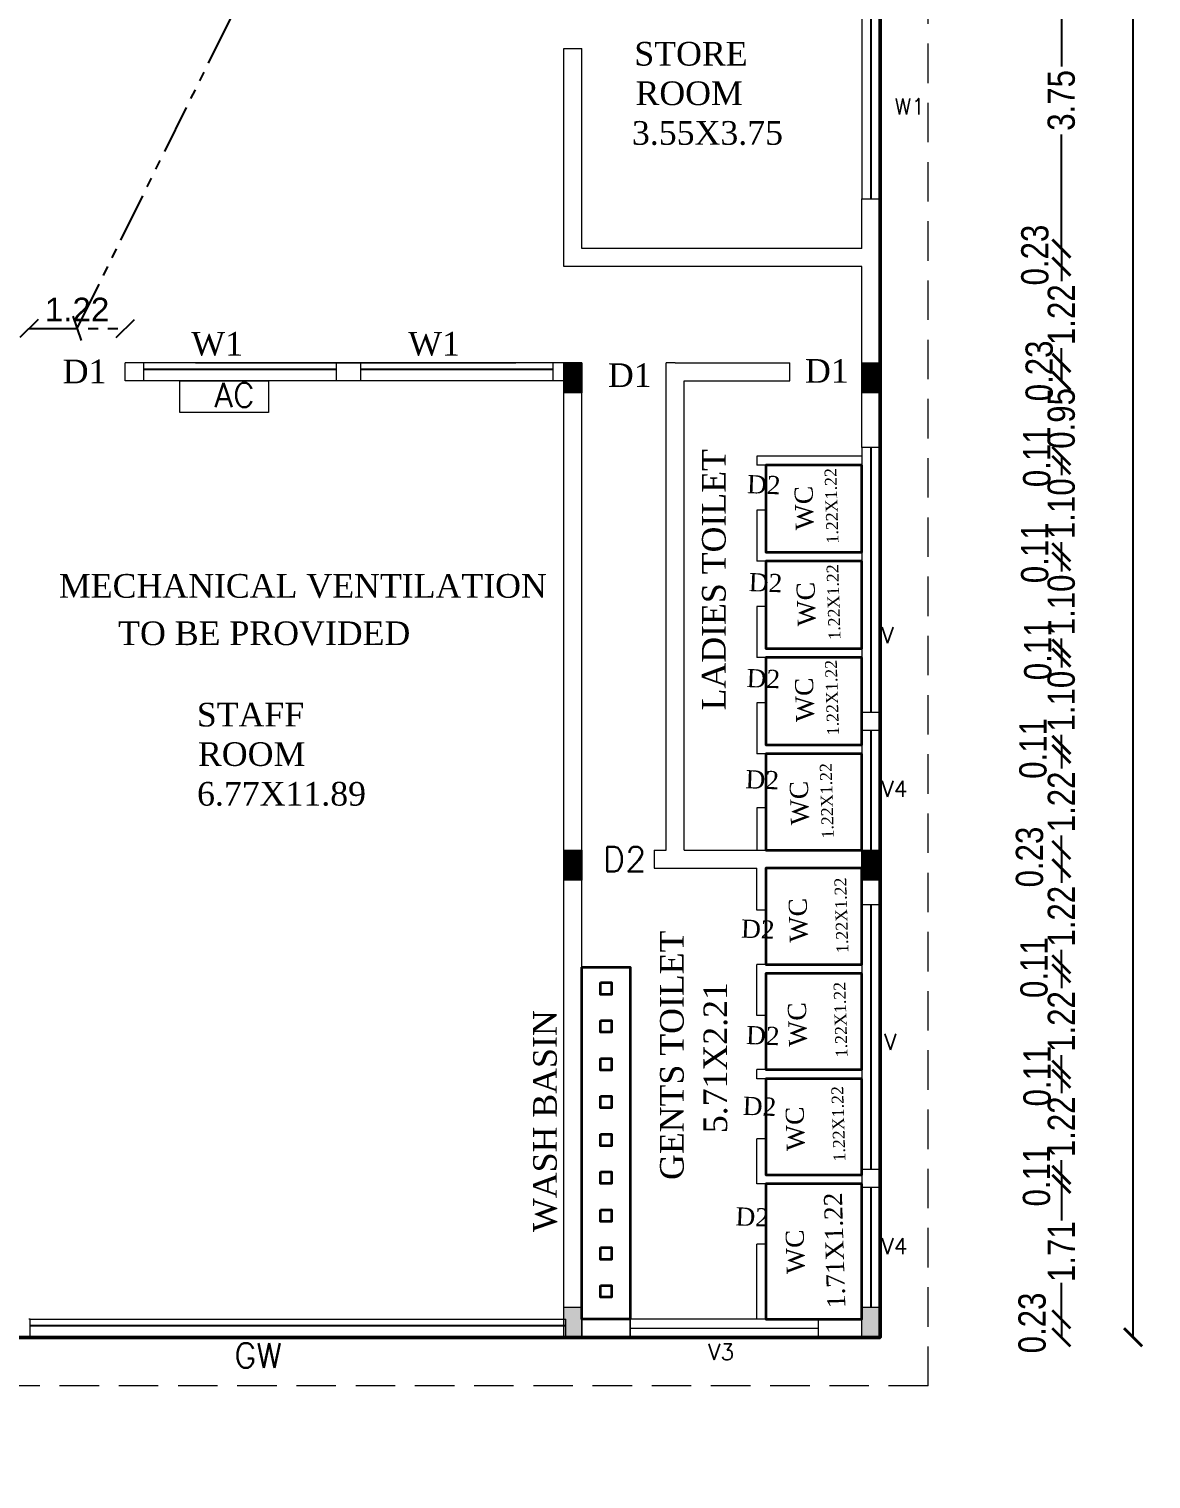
# Model space of a CAD drawing. Header units: metres. Extents: x 43 to 977, y 102 to 459.
# Drawn here: x 475.31 to 489.52, y 137.76 to 156.12 of the extents above; entities that cross this region are included whole.
import ezdxf

# ---------------------------------------------------------------- set-up
doc = ezdxf.new("R2010")
doc.units = ezdxf.units.M
doc.header["$MEASUREMENT"] = 0
doc.header["$PDMODE"] = 3
doc.linetypes.add('HIDDEN', pattern=[0.375, 0.25, -0.125])
doc.linetypes.add('PHANTOM2', pattern=[1.25, 0.625, -0.125, 0.125, -0.125, 0.125, -0.125])
doc.layers.get('0').update_dxf_attribs({"lineweight": 0})
doc.layers.get('Defpoints').update_dxf_attribs({"lineweight": 0})
for name, color, linetype, lineweight in [('BLK_1_FLR_0_ EXIT_WIDTH_ DOOR', 7, 'Continuous', 35), ('BLK_1_FLR_0_WASH', 4, 'Continuous', 35), ('BLK_1_FLR_0_WATER_CLOSET', 4, 'Continuous', 35), ('Column', 1, 'Continuous', 0), ('DIST_EXIT', 7, 'Continuous', 35), ('hatch', 7, 'Continuous', 0), ('Staircase', 140, 'Continuous', 0), ('TEXT', 130, 'Continuous', 0), ('WALL', 7, 'Continuous', 0), ('WIN', 13, 'Continuous', 0)]:
    doc.layers.add(name, color=color, linetype=linetype, lineweight=lineweight)
doc.layers.add('BLK_1_FLR_0_BLT_UP_AREA_EXISTING', color=15, linetype='Continuous')
doc.styles.add('ARIAL', font='arial.ttf')
doc.styles.get("Standard").update_dxf_attribs({"font": 'romans.shx'})
doc.styles.add('style2', font='romantic.ttf')
doc.styles.add('visa', font='swissc.ttf')
doc.dimstyles.new('o3', dxfattribs={"dimscale": 0.23, "dimtxt": 0.9, "dimasz": 1, "dimexe": 5, "dimexo": 9, "dimgap": 0.23, "dimtad": 0, "dimzin": 3, "dimdsep": 46, "dimtxsty": 'visa', "dimblk": 'ARCHTICK', "dimcen": 0.09, "dimse1": 1, "dimse2": 1, "dimclrd": 7, "dimclre": 256, "dimclrt": 7, "dimadec": 0, "dimazin": 0, "dimtfac": 0.23, "dimtofl": 0, "dimtmove": 2, "dimatfit": 1, "dimldrblk": 'ARCHTICK', "dimfxl": 0, "dimtolj": 1, "dimtzin": 0, "dimarcsym": 0})
doc.dimstyles.new('OPEN SPACE', dxfattribs={"dimtxt": 0.3, "dimasz": 0.23, "dimexe": 0.1875, "dimexo": 0.0625, "dimgap": 0.09, "dimtad": 3, "dimzin": 0, "dimdsep": 46, "dimtxsty": 'ARIAL', "dimblk": 'OBLIQUE', "dimcen": 0.09, "dimse1": 1, "dimse2": 1, "dimclrd": 6, "dimclre": 6, "dimclrt": 7, "dimadec": 0, "dimazin": 0, "dimtfac": 0.5, "dimtix": 1, "dimtmove": 0, "dimatfit": 3, "dimfxl": 0, "dimtolj": 1, "dimtzin": 0, "dimarcsym": 0})

# ---------------------------------------------------------------- blocks, each defined once
blk = doc.blocks.new('_ArchTick')
at = {"color": 0, "const_width": 0.15}
blk.add_lwpolyline([(-0.5, -0.5), (0.5, 0.5)], dxfattribs=at)
blk = doc.blocks.new('*D614')
at = {"layer": 'Defpoints', "color": 0, "lineweight": 30}
for p in [(475.077, 141.946), (475.306, 141.946), (475.306, 134.721)]:
    blk.add_point(p, dxfattribs=at)
at = {"layer": 'WALL', "color": 7, "lineweight": -2}
blk.add_line((475.077, 134.721), (475.306, 134.721), dxfattribs=at)
at = {"layer": 'WALL', "color": 7, "lineweight": -2, "xscale": 0.23, "yscale": 0.23, "zscale": 0.23, "rotation": 180}
blk.add_blockref('_ArchTick', (475.077, 134.721), dxfattribs=at)
at = {"layer": 'WALL', "color": 7, "lineweight": -2, "xscale": 0.23, "yscale": 0.23, "zscale": 0.23}
blk.add_blockref('_ArchTick', (475.306, 134.721), dxfattribs=at)
at = {"layer": 'WALL', "color": 7, "insert": (475.231, 135.004), "char_height": 0.345, "attachment_point": 5, "style": 'visa'}
blk.add_mtext('\\A1;0.23', dxfattribs=at)
blk = doc.blocks.new('*D615')
at = {"layer": 'Defpoints', "color": 0, "lineweight": 30}
for p in [(475.306, 141.946), (482.081, 141.946), (482.081, 134.721)]:
    blk.add_point(p, dxfattribs=at)
at = {"layer": 'WALL', "color": 7, "lineweight": -2}
for p, q in [((475.306, 134.721), (478.261, 134.721)), ((482.081, 134.721), (479.125, 134.721))]:
    blk.add_line(p, q, dxfattribs=at)
at = {"layer": 'WALL', "color": 7, "lineweight": -2, "xscale": 0.23, "yscale": 0.23, "zscale": 0.23, "rotation": 180}
blk.add_blockref('_ArchTick', (475.306, 134.721), dxfattribs=at)
at = {"layer": 'WALL', "color": 7, "lineweight": -2, "xscale": 0.23, "yscale": 0.23, "zscale": 0.23}
blk.add_blockref('_ArchTick', (482.081, 134.721), dxfattribs=at)
at = {"layer": 'WALL', "color": 7, "insert": (478.693, 134.721), "char_height": 0.345, "attachment_point": 5, "style": 'visa'}
blk.add_mtext('\\A1;6.77', dxfattribs=at)
blk = doc.blocks.new('*D616')
at = {"layer": 'Defpoints', "color": 0, "lineweight": 30}
for p in [(482.081, 141.946), (482.309, 141.946), (482.309, 134.721)]:
    blk.add_point(p, dxfattribs=at)
at = {"layer": 'WALL', "color": 7, "lineweight": -2}
blk.add_line((482.081, 134.721), (482.309, 134.721), dxfattribs=at)
at = {"layer": 'WALL', "color": 7, "lineweight": -2, "xscale": 0.23, "yscale": 0.23, "zscale": 0.23, "rotation": 180}
blk.add_blockref('_ArchTick', (482.081, 134.721), dxfattribs=at)
at = {"layer": 'WALL', "color": 7, "lineweight": -2, "xscale": 0.23, "yscale": 0.23, "zscale": 0.23}
blk.add_blockref('_ArchTick', (482.309, 134.721), dxfattribs=at)
at = {"layer": 'WALL', "color": 7, "insert": (482.257, 134.999), "char_height": 0.345, "attachment_point": 5, "style": 'visa'}
blk.add_mtext('\\A1;0.23', dxfattribs=at)
blk = doc.blocks.new('*D617')
at = {"layer": 'Defpoints', "color": 0, "lineweight": 30}
for p in [(482.309, 141.946), (485.856, 140.406), (485.856, 134.721)]:
    blk.add_point(p, dxfattribs=at)
at = {"layer": 'WALL', "color": 7, "lineweight": -2}
for p, q in [((482.309, 134.721), (483.651, 134.721)), ((485.856, 134.721), (484.514, 134.721))]:
    blk.add_line(p, q, dxfattribs=at)
at = {"layer": 'WALL', "color": 7, "lineweight": -2, "xscale": 0.23, "yscale": 0.23, "zscale": 0.23, "rotation": 180}
blk.add_blockref('_ArchTick', (482.309, 134.721), dxfattribs=at)
at = {"layer": 'WALL', "color": 7, "lineweight": -2, "xscale": 0.23, "yscale": 0.23, "zscale": 0.23}
blk.add_blockref('_ArchTick', (485.856, 134.721), dxfattribs=at)
at = {"layer": 'WALL', "color": 7, "insert": (484.083, 134.721), "char_height": 0.345, "attachment_point": 5, "style": 'visa'}
blk.add_mtext('\\A1;3.55', dxfattribs=at)
blk = doc.blocks.new('*D435')
at = {"layer": 'Defpoints', "color": 0, "lineweight": 30}
for p in [(485.856, 139.932), (486.085, 139.932), (486.085, 134.721)]:
    blk.add_point(p, dxfattribs=at)
at = {"layer": 'WALL', "color": 7, "lineweight": -2}
blk.add_line((485.856, 134.721), (486.085, 134.721), dxfattribs=at)
at = {"layer": 'WALL', "color": 7, "lineweight": -2, "xscale": 0.23, "yscale": 0.23, "zscale": 0.23, "rotation": 180}
blk.add_blockref('_ArchTick', (485.856, 134.721), dxfattribs=at)
at = {"layer": 'WALL', "color": 7, "lineweight": -2, "xscale": 0.23, "yscale": 0.23, "zscale": 0.23}
blk.add_blockref('_ArchTick', (486.085, 134.721), dxfattribs=at)
at = {"layer": 'WALL', "color": 7, "insert": (485.958, 135.086), "char_height": 0.345, "attachment_point": 5, "style": 'visa'}
blk.add_mtext('\\A1;0.23', dxfattribs=at)
blk = doc.blocks.new('*D438')
at = {"layer": 'Defpoints', "color": 0, "lineweight": 30}
for p in [(415.215, 139.551), (486.085, 139.551), (415.215, 132.607)]:
    blk.add_point(p, dxfattribs=at)
at = {"layer": 'WALL', "color": 7, "lineweight": -2}
for p, q in [((415.215, 132.607), (450.103, 132.607)), ((486.085, 132.607), (451.197, 132.607))]:
    blk.add_line(p, q, dxfattribs=at)
at = {"layer": 'WALL', "color": 7, "lineweight": -2, "xscale": 0.23, "yscale": 0.23, "zscale": 0.23, "rotation": 180}
blk.add_blockref('_ArchTick', (415.215, 132.607), dxfattribs=at)
at = {"layer": 'WALL', "color": 7, "lineweight": -2, "xscale": 0.23, "yscale": 0.23, "zscale": 0.23}
blk.add_blockref('_ArchTick', (486.085, 132.607), dxfattribs=at)
at = {"layer": 'WALL', "color": 7, "insert": (450.65, 132.607), "char_height": 0.345, "attachment_point": 5, "style": 'visa'}
blk.add_mtext('\\A1;70.87', dxfattribs=at)
blk = doc.blocks.new('*D472')
at = {"layer": 'Defpoints', "color": 0, "lineweight": 30}
for p in [(485.625, 157.092), (485.625, 153.341), (488.382, 153.341)]:
    blk.add_point(p, dxfattribs=at)
at = {"layer": 'WALL', "color": 7, "lineweight": -2}
for p, q in [((488.382, 157.092), (488.382, 155.648)), ((488.382, 153.341), (488.382, 154.785))]:
    blk.add_line(p, q, dxfattribs=at)
at = {"layer": 'WALL', "color": 7, "lineweight": -2, "xscale": 0.23, "yscale": 0.23, "zscale": 0.23}
for p, rotation in [((488.382, 157.092), 90), ((488.382, 153.341), 270)]:
    blk.add_blockref('_ArchTick', p, dxfattribs=dict(at, rotation=rotation))
at = {"layer": 'WALL', "color": 7, "insert": (488.382, 155.217), "char_height": 0.345, "attachment_point": 5, "rotation": 90, "style": 'visa'}
blk.add_mtext('\\A1;3.75', dxfattribs=at)
blk = doc.blocks.new('*D473')
at = {"layer": 'Defpoints', "color": 0, "lineweight": 30}
for p in [(485.625, 153.341), (485.625, 153.112), (488.382, 153.112)]:
    blk.add_point(p, dxfattribs=at)
at = {"layer": 'WALL', "color": 7, "lineweight": -2}
blk.add_line((488.382, 153.341), (488.382, 153.112), dxfattribs=at)
at = {"layer": 'WALL', "color": 7, "lineweight": -2, "xscale": 0.23, "yscale": 0.23, "zscale": 0.23}
for p, rotation in [((488.382, 153.341), 90), ((488.382, 153.112), 270)]:
    blk.add_blockref('_ArchTick', p, dxfattribs=dict(at, rotation=rotation))
at = {"layer": 'WALL', "color": 7, "insert": (488.048, 153.258), "char_height": 0.345, "attachment_point": 5, "rotation": 90, "style": 'visa'}
blk.add_mtext('\\A1;0.23', dxfattribs=at)
blk = doc.blocks.new('*D474')
at = {"layer": 'Defpoints', "color": 0, "lineweight": 30}
for p in [(485.625, 153.112), (484.762, 151.893), (488.382, 151.893)]:
    blk.add_point(p, dxfattribs=at)
at = {"layer": 'WALL', "color": 7, "lineweight": -2}
for p, q in [((488.382, 153.112), (488.382, 152.927)), ((488.382, 151.893), (488.382, 152.078))]:
    blk.add_line(p, q, dxfattribs=at)
at = {"layer": 'WALL', "color": 7, "lineweight": -2, "xscale": 0.23, "yscale": 0.23, "zscale": 0.23}
for p, rotation in [((488.382, 153.112), 90), ((488.382, 151.893), 270)]:
    blk.add_blockref('_ArchTick', p, dxfattribs=dict(at, rotation=rotation))
at = {"layer": 'WALL', "color": 7, "insert": (488.382, 152.503), "char_height": 0.345, "attachment_point": 5, "rotation": 90, "style": 'visa'}
blk.add_mtext('\\A1;1.22', dxfattribs=at)
blk = doc.blocks.new('*D475')
at = {"layer": 'Defpoints', "color": 0, "lineweight": 30}
for p in [(484.762, 151.893), (484.762, 151.665), (488.382, 151.665)]:
    blk.add_point(p, dxfattribs=at)
at = {"layer": 'WALL', "color": 7, "lineweight": -2}
blk.add_line((488.382, 151.893), (488.382, 151.665), dxfattribs=at)
at = {"layer": 'WALL', "color": 7, "lineweight": -2, "xscale": 0.23, "yscale": 0.23, "zscale": 0.23}
for p, rotation in [((488.382, 151.893), 90), ((488.382, 151.665), 270)]:
    blk.add_blockref('_ArchTick', p, dxfattribs=dict(at, rotation=rotation))
at = {"layer": 'WALL', "color": 7, "insert": (488.103, 151.791), "char_height": 0.345, "attachment_point": 5, "rotation": 90, "style": 'visa'}
blk.add_mtext('\\A1;0.23', dxfattribs=at)
blk = doc.blocks.new('*D476')
at = {"layer": 'Defpoints', "color": 0, "lineweight": 30}
for p in [(484.762, 151.665), (485.721, 150.712), (488.382, 150.712)]:
    blk.add_point(p, dxfattribs=at)
at = {"layer": 'WALL', "color": 7, "lineweight": -2}
for p, q in [((488.382, 151.665), (488.382, 151.895)), ((488.382, 150.712), (488.382, 150.482))]:
    blk.add_line(p, q, dxfattribs=at)
at = {"layer": 'WALL', "color": 7, "lineweight": -2, "xscale": 0.23, "yscale": 0.23, "zscale": 0.23}
for p, rotation in [((488.382, 151.665), 270), ((488.382, 150.712), 90)]:
    blk.add_blockref('_ArchTick', p, dxfattribs=dict(at, rotation=rotation))
at = {"layer": 'WALL', "color": 7, "insert": (488.382, 151.189), "char_height": 0.345, "attachment_point": 5, "rotation": 90, "style": 'visa'}
blk.add_mtext('\\A1;0.95', dxfattribs=at)
blk = doc.blocks.new('*D477')
at = {"layer": 'Defpoints', "color": 0, "lineweight": 30}
for p in [(485.721, 150.712), (485.721, 150.598), (488.382, 150.598)]:
    blk.add_point(p, dxfattribs=at)
at = {"layer": 'WALL', "color": 7, "lineweight": -2}
blk.add_line((488.382, 150.712), (488.382, 150.598), dxfattribs=at)
at = {"layer": 'WALL', "color": 7, "lineweight": -2, "xscale": 0.23, "yscale": 0.23, "zscale": 0.23}
for p, rotation in [((488.382, 150.712), 90), ((488.382, 150.598), 270)]:
    blk.add_blockref('_ArchTick', p, dxfattribs=dict(at, rotation=rotation))
at = {"layer": 'WALL', "color": 7, "insert": (488.072, 150.703), "char_height": 0.345, "attachment_point": 5, "rotation": 90, "style": 'visa'}
blk.add_mtext('\\A1;0.11', dxfattribs=at)
blk = doc.blocks.new('*D478')
at = {"layer": 'Defpoints', "color": 0, "lineweight": 30}
for p in [(485.721, 150.598), (485.721, 149.493), (488.382, 149.493)]:
    blk.add_point(p, dxfattribs=at)
at = {"layer": 'WALL', "color": 7, "lineweight": -2}
for p, q in [((488.382, 150.598), (488.382, 150.471)), ((488.382, 149.493), (488.382, 149.621))]:
    blk.add_line(p, q, dxfattribs=at)
at = {"layer": 'WALL', "color": 7, "lineweight": -2, "xscale": 0.23, "yscale": 0.23, "zscale": 0.23}
for p, rotation in [((488.382, 150.598), 90), ((488.382, 149.493), 270)]:
    blk.add_blockref('_ArchTick', p, dxfattribs=dict(at, rotation=rotation))
at = {"layer": 'WALL', "color": 7, "insert": (488.382, 150.046), "char_height": 0.345, "attachment_point": 5, "rotation": 90, "style": 'visa'}
blk.add_mtext('\\A1;1.10', dxfattribs=at)
blk = doc.blocks.new('*D479')
at = {"layer": 'Defpoints', "color": 0, "lineweight": 30}
for p in [(485.721, 149.493), (485.721, 149.379), (488.382, 149.379)]:
    blk.add_point(p, dxfattribs=at)
at = {"layer": 'WALL', "color": 7, "lineweight": -2}
blk.add_line((488.382, 149.493), (488.382, 149.379), dxfattribs=at)
at = {"layer": 'WALL', "color": 7, "lineweight": -2, "xscale": 0.23, "yscale": 0.23, "zscale": 0.23}
for p, rotation in [((488.382, 149.493), 90), ((488.382, 149.379), 270)]:
    blk.add_blockref('_ArchTick', p, dxfattribs=dict(at, rotation=rotation))
at = {"layer": 'WALL', "color": 7, "insert": (488.046, 149.487), "char_height": 0.345, "attachment_point": 5, "rotation": 90, "style": 'visa'}
blk.add_mtext('\\A1;0.11', dxfattribs=at)
blk = doc.blocks.new('*D480')
at = {"layer": 'Defpoints', "color": 0, "lineweight": 30}
for p in [(485.721, 149.379), (485.721, 148.274), (488.382, 148.274)]:
    blk.add_point(p, dxfattribs=at)
at = {"layer": 'WALL', "color": 7, "lineweight": -2}
for p, q in [((488.382, 149.379), (488.382, 149.252)), ((488.382, 148.274), (488.382, 148.402))]:
    blk.add_line(p, q, dxfattribs=at)
at = {"layer": 'WALL', "color": 7, "lineweight": -2, "xscale": 0.23, "yscale": 0.23, "zscale": 0.23}
for p, rotation in [((488.382, 149.379), 90), ((488.382, 148.274), 270)]:
    blk.add_blockref('_ArchTick', p, dxfattribs=dict(at, rotation=rotation))
at = {"layer": 'WALL', "color": 7, "insert": (488.382, 148.827), "char_height": 0.345, "attachment_point": 5, "rotation": 90, "style": 'visa'}
blk.add_mtext('\\A1;1.10', dxfattribs=at)
blk = doc.blocks.new('*D481')
at = {"layer": 'Defpoints', "color": 0, "lineweight": 30}
for p in [(485.721, 148.274), (485.721, 148.16), (488.382, 148.16)]:
    blk.add_point(p, dxfattribs=at)
at = {"layer": 'WALL', "color": 7, "lineweight": -2}
blk.add_line((488.382, 148.274), (488.382, 148.16), dxfattribs=at)
at = {"layer": 'WALL', "color": 7, "lineweight": -2, "xscale": 0.23, "yscale": 0.23, "zscale": 0.23}
for p, rotation in [((488.382, 148.274), 90), ((488.382, 148.16), 270)]:
    blk.add_blockref('_ArchTick', p, dxfattribs=dict(at, rotation=rotation))
at = {"layer": 'WALL', "color": 7, "insert": (488.085, 148.258), "char_height": 0.345, "attachment_point": 5, "rotation": 90, "style": 'visa'}
blk.add_mtext('\\A1;0.11', dxfattribs=at)
blk = doc.blocks.new('*D482')
at = {"layer": 'Defpoints', "color": 0, "lineweight": 30}
for p in [(485.721, 148.16), (485.721, 147.055), (488.382, 147.055)]:
    blk.add_point(p, dxfattribs=at)
at = {"layer": 'WALL', "color": 7, "lineweight": -2}
for p, q in [((488.382, 148.16), (488.382, 148.033)), ((488.382, 147.055), (488.382, 147.182))]:
    blk.add_line(p, q, dxfattribs=at)
at = {"layer": 'WALL', "color": 7, "lineweight": -2, "xscale": 0.23, "yscale": 0.23, "zscale": 0.23}
for p, rotation in [((488.382, 148.16), 90), ((488.382, 147.055), 270)]:
    blk.add_blockref('_ArchTick', p, dxfattribs=dict(at, rotation=rotation))
at = {"layer": 'WALL', "color": 7, "insert": (488.382, 147.608), "char_height": 0.345, "attachment_point": 5, "rotation": 90, "style": 'visa'}
blk.add_mtext('\\A1;1.10', dxfattribs=at)
blk = doc.blocks.new('*D483')
at = {"layer": 'Defpoints', "color": 0, "lineweight": 30}
for p in [(485.721, 147.055), (485.721, 146.941), (488.382, 146.941)]:
    blk.add_point(p, dxfattribs=at)
at = {"layer": 'WALL', "color": 7, "lineweight": -2}
blk.add_line((488.382, 147.055), (488.382, 146.941), dxfattribs=at)
at = {"layer": 'WALL', "color": 7, "lineweight": -2, "xscale": 0.23, "yscale": 0.23, "zscale": 0.23}
for p, rotation in [((488.382, 147.055), 90), ((488.382, 146.941), 270)]:
    blk.add_blockref('_ArchTick', p, dxfattribs=dict(at, rotation=rotation))
at = {"layer": 'WALL', "color": 7, "insert": (488.024, 147.009), "char_height": 0.345, "attachment_point": 5, "rotation": 90, "style": 'visa'}
blk.add_mtext('\\A1;0.11', dxfattribs=at)
blk = doc.blocks.new('*D484')
at = {"layer": 'Defpoints', "color": 0, "lineweight": 30}
for p in [(485.721, 146.941), (485.682, 145.722), (488.382, 145.722)]:
    blk.add_point(p, dxfattribs=at)
at = {"layer": 'WALL', "color": 7, "lineweight": -2}
for p, q in [((488.382, 146.941), (488.382, 146.756)), ((488.382, 145.722), (488.382, 145.907))]:
    blk.add_line(p, q, dxfattribs=at)
at = {"layer": 'WALL', "color": 7, "lineweight": -2, "xscale": 0.23, "yscale": 0.23, "zscale": 0.23}
for p, rotation in [((488.382, 146.941), 90), ((488.382, 145.722), 270)]:
    blk.add_blockref('_ArchTick', p, dxfattribs=dict(at, rotation=rotation))
at = {"layer": 'WALL', "color": 7, "insert": (488.382, 146.332), "char_height": 0.345, "attachment_point": 5, "rotation": 90, "style": 'visa'}
blk.add_mtext('\\A1;1.22', dxfattribs=at)
blk = doc.blocks.new('*D485')
at = {"layer": 'Defpoints', "color": 0, "lineweight": 30}
for p in [(485.682, 145.722), (485.682, 145.493), (488.382, 145.493)]:
    blk.add_point(p, dxfattribs=at)
at = {"layer": 'WALL', "color": 7, "lineweight": -2}
blk.add_line((488.382, 145.722), (488.382, 145.493), dxfattribs=at)
at = {"layer": 'WALL', "color": 7, "lineweight": -2, "xscale": 0.23, "yscale": 0.23, "zscale": 0.23}
for p, rotation in [((488.382, 145.722), 90), ((488.382, 145.493), 270)]:
    blk.add_blockref('_ArchTick', p, dxfattribs=dict(at, rotation=rotation))
at = {"layer": 'WALL', "color": 7, "insert": (487.98, 145.634), "char_height": 0.345, "attachment_point": 5, "rotation": 90, "style": 'visa'}
blk.add_mtext('\\A1;0.23', dxfattribs=at)
blk = doc.blocks.new('*D486')
at = {"layer": 'Defpoints', "color": 0, "lineweight": 30}
for p in [(485.682, 145.493), (485.682, 144.274), (488.382, 144.274)]:
    blk.add_point(p, dxfattribs=at)
at = {"layer": 'WALL', "color": 7, "lineweight": -2}
for p, q in [((488.382, 145.493), (488.382, 145.309)), ((488.382, 144.274), (488.382, 144.459))]:
    blk.add_line(p, q, dxfattribs=at)
at = {"layer": 'WALL', "color": 7, "lineweight": -2, "xscale": 0.23, "yscale": 0.23, "zscale": 0.23}
for p, rotation in [((488.382, 145.493), 90), ((488.382, 144.274), 270)]:
    blk.add_blockref('_ArchTick', p, dxfattribs=dict(at, rotation=rotation))
at = {"layer": 'WALL', "color": 7, "insert": (488.382, 144.884), "char_height": 0.345, "attachment_point": 5, "rotation": 90, "style": 'visa'}
blk.add_mtext('\\A1;1.22', dxfattribs=at)
blk = doc.blocks.new('*D487')
at = {"layer": 'Defpoints', "color": 0, "lineweight": 30}
for p in [(485.682, 144.274), (485.682, 144.16), (488.382, 144.16)]:
    blk.add_point(p, dxfattribs=at)
at = {"layer": 'WALL', "color": 7, "lineweight": -2}
blk.add_line((488.382, 144.274), (488.382, 144.16), dxfattribs=at)
at = {"layer": 'WALL', "color": 7, "lineweight": -2, "xscale": 0.23, "yscale": 0.23, "zscale": 0.23}
for p, rotation in [((488.382, 144.274), 90), ((488.382, 144.16), 270)]:
    blk.add_blockref('_ArchTick', p, dxfattribs=dict(at, rotation=rotation))
at = {"layer": 'WALL', "color": 7, "insert": (488.037, 144.233), "char_height": 0.345, "attachment_point": 5, "rotation": 90, "style": 'visa'}
blk.add_mtext('\\A1;0.11', dxfattribs=at)
blk = doc.blocks.new('*D488')
at = {"layer": 'Defpoints', "color": 0, "lineweight": 30}
for p in [(485.682, 144.16), (485.682, 142.941), (488.382, 142.941)]:
    blk.add_point(p, dxfattribs=at)
at = {"layer": 'WALL', "color": 7, "lineweight": -2}
for p, q in [((488.382, 144.16), (488.382, 143.975)), ((488.382, 142.941), (488.382, 143.126))]:
    blk.add_line(p, q, dxfattribs=at)
at = {"layer": 'WALL', "color": 7, "lineweight": -2, "xscale": 0.23, "yscale": 0.23, "zscale": 0.23}
for p, rotation in [((488.382, 144.16), 90), ((488.382, 142.941), 270)]:
    blk.add_blockref('_ArchTick', p, dxfattribs=dict(at, rotation=rotation))
at = {"layer": 'WALL', "color": 7, "insert": (488.382, 143.551), "char_height": 0.345, "attachment_point": 5, "rotation": 90, "style": 'visa'}
blk.add_mtext('\\A1;1.22', dxfattribs=at)
blk = doc.blocks.new('*D489')
at = {"layer": 'Defpoints', "color": 0, "lineweight": 30}
for p in [(485.682, 142.941), (485.682, 142.827), (488.382, 142.827)]:
    blk.add_point(p, dxfattribs=at)
at = {"layer": 'WALL', "color": 7, "lineweight": -2}
blk.add_line((488.382, 142.941), (488.382, 142.827), dxfattribs=at)
at = {"layer": 'WALL', "color": 7, "lineweight": -2, "xscale": 0.23, "yscale": 0.23, "zscale": 0.23}
for p, rotation in [((488.382, 142.941), 90), ((488.382, 142.827), 270)]:
    blk.add_blockref('_ArchTick', p, dxfattribs=dict(at, rotation=rotation))
at = {"layer": 'WALL', "color": 7, "insert": (488.076, 142.86), "char_height": 0.345, "attachment_point": 5, "rotation": 90, "style": 'visa'}
blk.add_mtext('\\A1;0.11', dxfattribs=at)
blk = doc.blocks.new('*D490')
at = {"layer": 'Defpoints', "color": 0, "lineweight": 30}
for p in [(485.682, 142.827), (485.682, 141.608), (488.382, 141.608)]:
    blk.add_point(p, dxfattribs=at)
at = {"layer": 'WALL', "color": 7, "lineweight": -2}
for p, q in [((488.382, 142.827), (488.382, 142.642)), ((488.382, 141.608), (488.382, 141.793))]:
    blk.add_line(p, q, dxfattribs=at)
at = {"layer": 'WALL', "color": 7, "lineweight": -2, "xscale": 0.23, "yscale": 0.23, "zscale": 0.23}
for p, rotation in [((488.382, 142.827), 90), ((488.382, 141.608), 270)]:
    blk.add_blockref('_ArchTick', p, dxfattribs=dict(at, rotation=rotation))
at = {"layer": 'WALL', "color": 7, "insert": (488.382, 142.217), "char_height": 0.345, "attachment_point": 5, "rotation": 90, "style": 'visa'}
blk.add_mtext('\\A1;1.22', dxfattribs=at)
blk = doc.blocks.new('*D491')
at = {"layer": 'Defpoints', "color": 0, "lineweight": 30}
for p in [(485.682, 141.608), (485.682, 141.494), (488.382, 141.494)]:
    blk.add_point(p, dxfattribs=at)
at = {"layer": 'WALL', "color": 7, "lineweight": -2}
blk.add_line((488.382, 141.608), (488.382, 141.494), dxfattribs=at)
at = {"layer": 'WALL', "color": 7, "lineweight": -2, "xscale": 0.23, "yscale": 0.23, "zscale": 0.23}
for p, rotation in [((488.382, 141.608), 90), ((488.382, 141.494), 270)]:
    blk.add_blockref('_ArchTick', p, dxfattribs=dict(at, rotation=rotation))
at = {"layer": 'WALL', "color": 7, "insert": (488.069, 141.593), "char_height": 0.345, "attachment_point": 5, "rotation": 90, "style": 'visa'}
blk.add_mtext('\\A1;0.11', dxfattribs=at)
blk = doc.blocks.new('*D492')
at = {"layer": 'Defpoints', "color": 0, "lineweight": 30}
for p in [(485.682, 141.494), (485.682, 139.779), (488.382, 139.779)]:
    blk.add_point(p, dxfattribs=at)
at = {"layer": 'WALL', "color": 7, "lineweight": -2}
for p, q in [((488.382, 141.494), (488.382, 141.03)), ((488.382, 139.779), (488.382, 140.242))]:
    blk.add_line(p, q, dxfattribs=at)
at = {"layer": 'WALL', "color": 7, "lineweight": -2, "xscale": 0.23, "yscale": 0.23, "zscale": 0.23}
for p, rotation in [((488.382, 141.494), 90), ((488.382, 139.779), 270)]:
    blk.add_blockref('_ArchTick', p, dxfattribs=dict(at, rotation=rotation))
at = {"layer": 'WALL', "color": 7, "insert": (488.382, 140.636), "char_height": 0.345, "attachment_point": 5, "rotation": 90, "style": 'visa'}
blk.add_mtext('\\A1;1.71', dxfattribs=at)
blk = doc.blocks.new('*D493')
at = {"layer": 'Defpoints', "color": 0, "lineweight": 30}
for p in [(485.682, 139.779), (485.682, 139.551), (488.382, 139.551)]:
    blk.add_point(p, dxfattribs=at)
at = {"layer": 'WALL', "color": 7, "lineweight": -2}
blk.add_line((488.382, 139.779), (488.382, 139.551), dxfattribs=at)
at = {"layer": 'WALL', "color": 7, "lineweight": -2, "xscale": 0.23, "yscale": 0.23, "zscale": 0.23}
for p, rotation in [((488.382, 139.779), 90), ((488.382, 139.551), 270)]:
    blk.add_blockref('_ArchTick', p, dxfattribs=dict(at, rotation=rotation))
at = {"layer": 'WALL', "color": 7, "insert": (488.013, 139.733), "char_height": 0.345, "attachment_point": 5, "rotation": 90, "style": 'visa'}
blk.add_mtext('\\A1;0.23', dxfattribs=at)
blk = doc.blocks.new('*D494')
at = {"layer": 'Defpoints', "color": 0, "lineweight": 30}
for p in [(485.858, 177.869), (485.682, 139.551), (489.291, 139.551)]:
    blk.add_point(p, dxfattribs=at)
at = {"layer": 'WALL', "color": 7, "lineweight": -2}
for p, q in [((489.291, 177.869), (489.291, 159.257)), ((489.291, 139.551), (489.291, 158.163))]:
    blk.add_line(p, q, dxfattribs=at)
at = {"layer": 'WALL', "color": 7, "lineweight": -2, "xscale": 0.23, "yscale": 0.23, "zscale": 0.23}
for p, rotation in [((489.291, 177.869), 90), ((489.291, 139.551), 270)]:
    blk.add_blockref('_ArchTick', p, dxfattribs=dict(at, rotation=rotation))
at = {"layer": 'WALL', "color": 7, "insert": (489.291, 158.71), "char_height": 0.345, "attachment_point": 5, "rotation": 90, "style": 'visa'}
blk.add_mtext('\\A1;38.32', dxfattribs=at)
blk = doc.blocks.new('_Oblique')
at = {"color": 0, "linetype": 'ByBlock', "lineweight": -2}
blk.add_line((-0.5, -0.5), (0.5, 0.5), dxfattribs=at)
blk = doc.blocks.new('*D688')
at = {"layer": 'BLK_1_FLR_0_ EXIT_WIDTH_ DOOR', "color": 2, "linetype": 'PHANTOM2', "lineweight": -2}
blk.add_line((475.306, 152.328), (476.526, 152.328), dxfattribs=at)
at = {"layer": 'Defpoints', "color": 0, "lineweight": 80}
for p in [(476.526, 152.328), (475.306, 152.108), (476.526, 152.108)]:
    blk.add_point(p, dxfattribs=at)
at = {"layer": 'BLK_1_FLR_0_ EXIT_WIDTH_ DOOR', "color": 2, "lineweight": -2, "xscale": 0.23, "yscale": 0.23, "zscale": 0.23, "rotation": 180}
blk.add_blockref('_Oblique', (475.306, 152.328), dxfattribs=at)
at = {"layer": 'BLK_1_FLR_0_ EXIT_WIDTH_ DOOR', "color": 2, "lineweight": -2, "xscale": 0.23, "yscale": 0.23, "zscale": 0.23}
blk.add_blockref('_Oblique', (476.526, 152.328), dxfattribs=at)
at = {"layer": 'BLK_1_FLR_0_ EXIT_WIDTH_ DOOR', "color": 2, "lineweight": 35, "insert": (475.916, 152.568), "char_height": 0.3, "attachment_point": 5, "style": 'ARIAL'}
blk.add_mtext('\\A1;1.22', dxfattribs=at)
blk = doc.blocks.new('*D689')
at = {"layer": 'Defpoints', "color": 0, "lineweight": 80}
for p in [(480.217, 161.012), (480.217, 161.012), (475.916, 152.328)]:
    blk.add_point(p, dxfattribs=at)
at = {"layer": 'DIST_EXIT', "color": 7, "linetype": 'PHANTOM2', "lineweight": -2}
blk.add_line((475.916, 152.328), (480.217, 161.012), dxfattribs=at)
at = {"layer": 'DIST_EXIT', "color": 7, "lineweight": -2, "xscale": 0.23, "yscale": 0.23, "zscale": 0.23}
for p, rotation in [((480.217, 161.012), 63.65420746830023), ((475.916, 152.328), 243.6542074683002)]:
    blk.add_blockref('_Oblique', p, dxfattribs=dict(at, rotation=rotation))
at = {"layer": 'DIST_EXIT', "color": 7, "lineweight": 35, "insert": (477.848, 156.778), "char_height": 0.3, "attachment_point": 5, "rotation": 63.6542, "style": 'ARIAL'}
blk.add_mtext('\\A1;9.69', dxfattribs=at)

msp = doc.modelspace()

# ---------------------------------------------------------------- hatches: boundary and pattern name
at = {"layer": 'hatch'}
h = msp.add_hatch(dxfattribs=at)
h.set_pattern_fill('ANSI31', color=256, scale=0.025396, style=0)
h.set_pattern_definition([(45, (-4957.0166994, 1817.254031), (-0.0022447263868, 0.0022447263868), [])])
h.paths.add_polyline_path([(482.30932, 151.89332), (482.08075, 151.89332), (482.08075, 151.51238), (482.30932, 151.51238)])
h = msp.add_hatch(dxfattribs=at)
h.set_pattern_fill('ANSI31', color=256, scale=0.025396, style=0)
h.set_pattern_definition([(45, (-4953.2412017, 1817.254031), (-0.0022447263868, 0.0022447263868), [])])
h.paths.add_polyline_path([(486.08481, 151.89332), (485.85625, 151.89332), (485.85625, 151.51238), (486.08481, 151.51238)])
h = msp.add_hatch(dxfattribs=at)
h.set_pattern_fill('ANSI31', color=256, scale=0.025396, style=0)
h.set_pattern_definition([(45, (-4957.0166994, 1811.0827594), (-0.0022447263868, 0.0022447263868), [])])
h.paths.add_polyline_path([(482.30932, 145.72205), (482.08075, 145.72205), (482.08075, 145.34111), (482.30932, 145.34111)])
h = msp.add_hatch(dxfattribs=at)
h.set_pattern_fill('ANSI31', color=256, scale=0.025396, style=0)
h.set_pattern_definition([(45, (-4953.2412017, 1811.0827594), (-0.0022447263868, 0.0022447263868), [])])
h.paths.add_polyline_path([(486.08481, 145.72205), (485.85625, 145.72205), (485.85625, 145.34111), (486.08481, 145.34111)])
for points in [[(482.30932, 139.93172), (482.08075, 139.93172), (482.08075, 139.55078), (482.30932, 139.55078)], [(486.08481, 139.93172), (485.85625, 139.93172), (485.85625, 139.55078), (486.08481, 139.55078)]]:
    msp.add_hatch(color=256, dxfattribs=at).paths.add_polyline_path(points)

# ---------------------------------------------------------------- linework, layer by layer
at = {"layer": 'BLK_1_FLR_0_BLT_UP_AREA_EXISTING', "color": 26, "lineweight": 50}
msp.add_lwpolyline([(485.16252, 182.89103), (485.37183, 181.89751), (485.75323, 179.90305), (485.92526, 178.90241), (485.99042, 178.5026), (486.08482, 177.8997), (486.08644, 139.55078), (415.21537, 139.55078)], dxfattribs=at)
at = {"layer": 'BLK_1_FLR_0_WASH', "color": 55, "lineweight": 35, "ltscale": 20}
msp.add_lwpolyline([(482.30932, 144.23789), (482.91882, 144.23789), (482.91882, 139.77935), (482.30932, 139.77935)], close=True, dxfattribs=at)
at = {"layer": 'BLK_1_FLR_0_WASH', "color": 60, "lineweight": 35}
for points in [[(482.54507, 144.04339), (482.68307, 144.04339), (482.68307, 143.89487), (482.54507, 143.89487)], [(482.54507, 143.5639), (482.68307, 143.5639), (482.68307, 143.41538), (482.54507, 143.41538)], [(482.54507, 143.08441), (482.68307, 143.08441), (482.68307, 142.9359), (482.54507, 142.9359)], [(482.54507, 142.60493), (482.68307, 142.60493), (482.68307, 142.45641), (482.54507, 142.45641)], [(482.54507, 142.12544), (482.68307, 142.12544), (482.68307, 141.97692), (482.54507, 141.97692)], [(482.54507, 141.64595), (482.68307, 141.64595), (482.68307, 141.49744), (482.54507, 141.49744)], [(482.54507, 141.16647), (482.68307, 141.16647), (482.68307, 141.01795), (482.54507, 141.01795)], [(482.54507, 140.68698), (482.68307, 140.68698), (482.68307, 140.53846), (482.54507, 140.53846)], [(482.54507, 140.20749), (482.68307, 140.20749), (482.68307, 140.05898), (482.54507, 140.05898)]]:
    msp.add_lwpolyline(points, close=True, dxfattribs=at)
at = {"layer": 'BLK_1_FLR_0_WATER_CLOSET', "color": 2, "lineweight": 35, "ltscale": 20}
for points in [[(485.85625, 150.59812), (484.63723, 150.59812), (484.63723, 149.49339), (485.85625, 149.49339)], [(485.85625, 149.3791), (484.63723, 149.3791), (484.63723, 148.27437), (485.85625, 148.27437)], [(485.85625, 148.16009), (484.63723, 148.16009), (484.63723, 147.05535), (485.85625, 147.05535)], [(485.85625, 146.94107), (484.63723, 146.94107), (484.63723, 145.72205), (485.85625, 145.72205)]]:
    msp.add_lwpolyline(points, close=True, dxfattribs=at)
at = {"layer": 'BLK_1_FLR_0_WATER_CLOSET', "color": 1, "lineweight": 35, "ltscale": 20}
for points in [[(485.85625, 145.49349), (484.63723, 145.49349), (484.63723, 144.27447), (485.85625, 144.27447)], [(485.85625, 144.16019), (484.63723, 144.16019), (484.63723, 142.94117), (485.85625, 142.94117)], [(485.85625, 142.82689), (484.63723, 142.82689), (484.63723, 141.60787), (485.85625, 141.60787)], [(485.85625, 141.49359), (484.63723, 141.49359), (484.63723, 139.77935), (485.85625, 139.77935)]]:
    msp.add_lwpolyline(points, close=True, dxfattribs=at)
at = {"layer": 'Column'}
for points in [[(482.08075, 151.89332), (482.30932, 151.89332), (482.30932, 151.51238), (482.08075, 151.51238)], [(485.85625, 151.89332), (486.08481, 151.89332), (486.08481, 151.51238), (485.85625, 151.51238)], [(482.08075, 145.72205), (482.30932, 145.72205), (482.30932, 145.34111), (482.08075, 145.34111)], [(485.85625, 145.72205), (486.08481, 145.72205), (486.08481, 145.34111), (485.85625, 145.34111)], [(482.08075, 139.93172), (482.30932, 139.93172), (482.30932, 139.55078), (482.08075, 139.55078)], [(485.85625, 139.93172), (486.08481, 139.93172), (486.08481, 139.55078), (485.85625, 139.55078)]]:
    msp.add_lwpolyline(points, close=True, dxfattribs=at)
at = {"layer": 'Staircase', "linetype": 'HIDDEN', "ltscale": 2}
for p, q in [((486.69433, 138.93593), (486.69433, 181.4024)), ((486.69432, 138.93593), (414.60587, 138.93593))]:
    msp.add_line(p, q, dxfattribs=at)
at = {"layer": 'WALL'}
for p, q in [((486.08481, 139.55542), (486.08481, 177.6681)), ((482.08075, 153.11234), (482.08075, 155.87221)), ((482.08075, 155.87221), (482.30932, 155.87221)), ((482.30932, 153.34091), (482.30932, 155.87221)), ((485.85625, 153.34091), (485.85625, 153.96836)), ((485.85625, 153.96836), (486.08481, 153.96836)), ((486.08481, 153.96836), (486.08481, 152.99806)), ((485.85625, 153.34091), (482.30932, 153.34091)), ((485.85625, 153.11234), (482.08075, 153.11234)), ((485.85625, 150.82201), (485.85625, 153.11234)), ((486.08481, 152.0838), (486.08481, 150.82201)), ((476.52586, 151.66476), (476.52586, 151.89332)), ((482.30932, 151.89332), (476.52586, 151.89332)), ((476.76135, 151.66476), (476.76135, 151.89332)), ((479.19939, 151.66476), (479.19939, 151.89332)), ((479.50771, 151.66476), (479.50771, 151.89332)), ((481.94574, 151.66476), (481.94574, 151.89332)), ((482.30932, 139.55078), (482.30932, 151.89332)), ((483.37596, 145.72205), (483.37596, 151.89332)), ((483.49024, 151.89332), (483.37596, 151.89332)), ((483.49024, 151.89332), (484.94199, 151.89332)), ((484.94199, 151.66476), (484.94199, 151.89332)), ((482.08075, 151.66476), (476.52586, 151.66476)), ((482.08075, 139.77935), (482.08075, 151.66476)), ((483.60452, 145.72205), (483.60452, 151.66476)), ((483.60452, 151.66476), (484.94199, 151.66476)), ((486.08481, 150.82201), (485.85625, 150.82201)), ((485.85625, 150.7124), (484.52295, 150.7124)), ((484.52295, 150.7124), (484.52295, 150.59812)), ((485.85625, 150.59812), (484.52295, 150.59812)), ((484.63723, 150.02671), (484.52295, 150.02671)), ((484.52295, 150.02671), (484.52295, 149.49339)), ((484.63723, 150.02671), (484.63723, 149.49339)), ((484.52295, 149.49339), (484.52295, 149.3791)), ((485.85625, 149.49339), (484.63723, 149.49339)), ((485.85625, 149.3791), (484.52295, 149.3791)), ((484.63723, 148.80769), (484.52295, 148.80769)), ((484.52295, 148.80769), (484.52295, 148.27437)), ((484.63723, 148.80769), (484.63723, 148.27437)), ((484.52295, 148.27437), (484.52295, 148.16009)), ((485.85625, 148.27437), (484.63723, 148.27437)), ((485.85625, 148.16009), (484.52295, 148.16009)), ((484.63723, 147.58867), (484.52295, 147.58867)), ((484.52295, 147.58867), (484.52295, 147.05535)), ((484.63723, 147.58867), (484.63723, 147.05535)), ((485.85625, 147.46971), (486.08481, 147.46971)), ((485.85625, 147.24115), (486.08481, 147.24115)), ((484.52295, 147.05535), (484.52295, 146.94107)), ((485.85625, 146.94107), (484.52295, 146.94107)), ((485.85625, 147.05535), (484.63723, 147.05535)), ((485.85625, 145.72205), (485.85625, 146.36498)), ((486.08481, 146.36498), (486.08481, 145.03168)), ((484.63723, 146.25537), (484.52295, 146.25537)), ((484.52295, 146.25537), (484.52295, 145.72205)), ((484.63723, 146.25537), (484.63723, 145.72205)), ((483.22358, 145.72205), (483.37596, 145.72205)), ((483.22358, 145.72205), (483.22358, 145.49349)), ((483.60452, 145.72205), (485.85625, 145.72205)), ((483.22358, 145.49349), (484.52295, 145.49349)), ((484.52295, 144.96017), (484.52295, 145.49349)), ((484.63723, 145.49349), (485.85625, 145.49349)), ((485.85625, 145.49349), (484.63723, 145.49349)), ((484.63723, 144.96017), (484.63723, 145.49349)), ((485.85625, 145.03168), (485.85625, 145.49349)), ((484.63723, 144.96017), (484.52295, 144.96017)), ((485.85625, 145.03168), (486.08481, 145.03168)), ((482.91882, 144.23789), (482.30932, 144.23789)), ((485.85625, 144.27447), (484.52295, 144.27447)), ((484.52295, 144.16019), (484.52295, 144.27447)), ((484.52295, 143.62687), (484.52295, 144.16019)), ((485.85625, 144.16019), (484.63723, 144.16019)), ((484.63723, 143.62687), (484.63723, 144.16019)), ((484.63723, 143.62687), (484.52295, 143.62687)), ((485.85625, 142.94117), (484.52295, 142.94117)), ((484.52295, 142.82689), (484.52295, 142.94117)), ((485.85625, 142.82689), (484.52295, 142.82689)), ((484.63723, 142.065), (484.52295, 142.065)), ((484.52295, 141.49359), (484.52295, 142.065)), ((484.63723, 141.60787), (484.63723, 142.065)), ((485.85625, 141.60787), (484.63723, 141.60787)), ((485.85625, 141.67938), (486.08481, 141.67938)), ((485.85625, 141.49359), (484.52295, 141.49359)), ((485.85625, 141.45082), (486.08481, 141.45082)), ((484.63723, 140.7317), (484.52295, 140.7317)), ((484.52295, 139.77935), (484.52295, 140.7317)), ((484.63723, 139.77935), (484.63723, 140.7317)), ((486.08481, 140.42227), (486.08481, 139.55078)), ((475.32012, 139.77935), (475.30597, 139.77935)), ((475.32012, 139.55078), (475.32012, 139.77935)), ((482.08075, 139.77935), (482.10615, 139.77935)), ((482.10615, 139.55078), (482.10615, 139.77935)), ((485.85625, 139.77935), (482.30932, 139.77935)), ((482.50736, 139.77935), (482.30932, 139.77935)), ((475.32012, 139.55078), (474.4679, 139.55078)), ((486.08481, 139.55078), (482.08075, 139.55078)), ((482.30932, 139.55078), (482.10615, 139.55078))]:
    msp.add_line(p, q, dxfattribs=at)
at = {"layer": 'WIN', "color": 7}
for p, q in [((485.85625, 156.40115), (485.85625, 153.96836)), ((486.08481, 153.96836), (486.08481, 156.40115)), ((477.41699, 151.89332), (481.47124, 151.89332)), ((481.47124, 151.66476), (477.41699, 151.66476)), ((485.85625, 150.82201), (485.85625, 146.2126)), ((486.08481, 146.2126), (486.08481, 150.82201)), ((485.85625, 145.03168), (485.85625, 139.77935)), ((486.08481, 140.42227), (486.08481, 145.03168)), ((482.91882, 139.55078), (482.91882, 144.23789)), ((475.32012, 139.77935), (482.10615, 139.77935)), ((482.91882, 139.77935), (482.91882, 139.55078)), ((482.91882, 139.66506), (485.3018, 139.66506)), ((482.10615, 139.55078), (475.32012, 139.55078))]:
    msp.add_line(p, q, dxfattribs=at)
at = {"layer": 'WIN', "color": 7, "lineweight": 9}
msp.add_line((485.3018, 139.77935), (485.3018, 139.55078), dxfattribs=at)
at = {"layer": 'WIN', "const_width": 0.0254}
for points in [[(485.97053, 156.40115), (485.97053, 153.96836)], [(476.76135, 151.81246), (479.19939, 151.81246)], [(479.50771, 151.81246), (481.94574, 151.81246)], [(485.97053, 150.82201), (485.97053, 147.46971)], [(485.97053, 147.24115), (485.97053, 145.72205)], [(485.97053, 145.03168), (485.97053, 141.67938)], [(485.97053, 141.45082), (485.97053, 139.93172)], [(475.32012, 139.69848), (482.10615, 139.69848)]]:
    msp.add_lwpolyline(points, dxfattribs=at)
at = {"layer": 'WIN', "lineweight": 9}
msp.add_lwpolyline([(477.21815, 151.66476), (478.33818, 151.66476), (478.33818, 151.26525), (477.21815, 151.26525)], close=True, dxfattribs=at)

# ---------------------------------------------------------------- texts
at = {"layer": 'TEXT', "color": 4, "style": 'style2'}
for s, p in [('STORE', (482.97337, 155.65753)), ('ROOM', (482.98802, 155.15753)), ('3.55X3.75', (482.9432, 154.65487)), ('W1', (477.3629, 151.98447)), ('W1', (480.10925, 151.98447)), ('D1', (475.73386, 151.63418)), ('D1', (482.63898, 151.58668)), ('D1', (485.13478, 151.64068)), ('MECHANICAL VENTILATION', (475.68611, 148.91821)), (' TO BE PROVIDED', (476.32266, 148.31823)), ('STAFF', (477.43183, 147.28761)), ('ROOM', (477.44648, 146.78761)), ('6.77X11.89', (477.43538, 146.28495))]:
    msp.add_text(s, height=0.3, dxfattribs=at).set_placement(p)
for s, height, rotation, p in [('LADIES TOILET', 0.3, 90, (484.13033, 147.49081)), ('D2', 0.23, 357.807084, (484.3972, 150.24321)), ('1.22X1.22', 0.15, 91.74021, (485.56029, 149.60608)), ('WC', 0.23, 91.74021, (485.24735, 149.77858)), ('1.22X1.22', 0.15, 91.74021, (485.58557, 148.38784)), ('D2', 0.23, 357.807084, (484.41915, 149.00252)), ('WC', 0.23, 91.74021, (485.27263, 148.56034)), ('1.22X1.22', 0.15, 91.74021, (485.56612, 147.17724)), ('D2', 0.23, 357.807084, (484.39155, 147.78712)), ('WC', 0.23, 91.74021, (485.25318, 147.34975)), ('D2', 0.23, 357.807084, (484.37764, 146.50634)), ('1.22X1.22', 0.15, 91.74021, (485.49997, 145.87002)), ('WC', 0.23, 91.74021, (485.18703, 146.04252)), ('1.22X1.22', 0.15, 91.74021, (485.68492, 144.41946)), ('WC', 0.23, 91.74021, (485.17287, 144.55769)), ('D2', 0.23, 357.807084, (484.32189, 144.6142)), ('GENTS TOILET', 0.3, 90, (483.59852, 141.54398)), ('5.71X2.21', 0.3, 90, (484.14907, 142.13643)), ('1.22X1.22', 0.15, 91.74021, (485.67452, 143.09881)), ('WASH BASIN', 0.3, 90, (481.99147, 140.88536)), ('WC', 0.23, 91.74021, (485.16247, 143.23703)), ('D2', 0.23, 357.807084, (484.38504, 143.26603)), ('1.22X1.22', 0.15, 91.74021, (485.64671, 141.77881)), ('D2', 0.23, 357.807084, (484.34312, 142.36976)), ('WC', 0.23, 91.74021, (485.13466, 141.91703)), ('1.71X1.22', 0.23, 91.74021, (485.64671, 139.92167)), ('D2', 0.23, 357.807084, (484.25116, 140.96909)), ('WC', 0.23, 91.74021, (485.13466, 140.35946))]:
    msp.add_text(s, height=height, rotation=rotation, dxfattribs=at).set_placement(p)
at = {"layer": 'WALL'}
for s, height, p in [('W1', 0.203169, (486.27156, 155.03891)), ('V', 0.20317, (486.10284, 148.34234)), ('V4', 0.203169, (486.10284, 146.39574)), ('D2', 0.313036, (482.57509, 145.45041)), ('V', 0.20317, (486.13805, 143.19117)), ('V4', 0.203169, (486.10284, 140.60541)), ('GW', 0.313036, (477.90513, 139.16527)), ('V3', 0.203169, (483.90708, 139.26395))]:
    msp.add_text(s, height=height, dxfattribs=at).set_placement(p)
at = {"layer": 'WIN', "lineweight": 9}
msp.add_text('AC', height=0.304754, dxfattribs=at).set_placement((477.65418, 151.33301))

# ---------------------------------------------------------------- dimensions: what is measured, and where the dimension line sits
at = {"layer": 'BLK_1_FLR_0_ EXIT_WIDTH_ DOOR', "color": 2, "lineweight": 35}
dim = msp.add_aligned_dim(p1=(475.30597, 152.10825), p2=(476.52586, 152.10825), distance=0.21941, dimstyle='OPEN SPACE', override={"dimpost": '\\X', "dimclrd": 2, "dimclrt": 2, "dimfxl": 0, "dimarcsym": 2}, dxfattribs=at)
dim.commit()
dim.dimension.update_dxf_attribs({"geometry": '*D688', "text_midpoint": (475.91592, 152.56827)})
at = {"layer": 'DIST_EXIT', "color": 7, "lineweight": 35}
dim = msp.add_aligned_dim(p1=(475.91592, 152.32766), p2=(480.21683, 161.01242), distance=0, dimstyle='OPEN SPACE', override={"dimpost": '\\X', "dimclrd": 7, "dimfxl": 0, "dimarcsym": 2}, dxfattribs=at)
dim.commit()
dim.dimension.update_dxf_attribs({"geometry": '*D689', "text_midpoint": (477.84846, 156.77796)})
at = {"layer": 'WALL'}
for base, p1, p2, picture, middle in [((489.29087, 139.55078), (485.85815, 177.86928), (485.68243, 139.55078), '*D494', (489.29087, 158.71003)), ((488.38185, 153.34091), (485.62503, 157.09209), (485.62503, 153.34091), '*D472', (488.38185, 155.2165)), ((488.38185, 151.89332), (485.62503, 153.11234), (484.76156, 151.89332), '*D474', (488.38185, 152.50283)), ((488.38185, 150.7124), (484.76156, 151.66476), (485.72104, 150.7124), '*D476', (488.38185, 151.18858)), ((488.38185, 149.49339), (485.72104, 150.59812), (485.72104, 149.49339), '*D478', (488.38185, 150.04575)), ((488.38185, 148.27437), (485.72104, 149.3791), (485.72104, 148.27437), '*D480', (488.38185, 148.82674)), ((488.38185, 147.05535), (485.72104, 148.16009), (485.72104, 147.05535), '*D482', (488.38185, 147.60772)), ((488.38185, 145.72205), (485.72104, 146.94107), (485.68243, 145.72205), '*D484', (488.38185, 146.33156)), ((488.38185, 144.27447), (485.68243, 145.49349), (485.68243, 144.27447), '*D486', (488.38185, 144.88398)), ((488.38185, 142.94117), (485.68243, 144.16019), (485.68243, 142.94117), '*D488', (488.38185, 143.55068)), ((488.38185, 141.60787), (485.68243, 142.82689), (485.68243, 141.60787), '*D490', (488.38185, 142.21738)), ((488.38185, 139.77935), (485.68243, 141.49359), (485.68243, 139.77935), '*D492', (488.38185, 140.63647))]:
    dim = msp.add_linear_dim(base=base, p1=p1, p2=p2, angle=90, dimstyle='o3', override={"dimtxt": 1.5, "dimpost": '\\X'}, dxfattribs=at)
    dim.commit()
    dim.dimension.update_dxf_attribs({"geometry": picture, "text_midpoint": middle})
for base, p1, p2, picture, middle in [((488.38185, 153.11234), (485.62503, 153.34091), (485.62503, 153.11234), '*D473', (488.04789, 153.25844)), ((488.38185, 151.66476), (484.76156, 151.89332), (484.76156, 151.66476), '*D475', (488.1033, 151.79127)), ((488.38185, 150.59812), (485.72104, 150.7124), (485.72104, 150.59812), '*D477', (488.07199, 150.70284)), ((488.38185, 149.3791), (485.72104, 149.49339), (485.72104, 149.3791), '*D479', (488.04645, 149.48681)), ((488.38185, 148.16009), (485.72104, 148.27437), (485.72104, 148.16009), '*D481', (488.08485, 148.25832)), ((488.38185, 146.94107), (485.72104, 147.05535), (485.72104, 146.94107), '*D483', (488.02402, 147.00928)), ((488.38185, 145.49349), (485.68243, 145.72205), (485.68243, 145.49349), '*D485', (487.98005, 145.6341)), ((488.38185, 144.16019), (485.68243, 144.27447), (485.68243, 144.16019), '*D487', (488.03682, 144.23337)), ((488.38185, 142.82689), (485.68243, 142.94117), (485.68243, 142.82689), '*D489', (488.0755, 142.86007)), ((488.38185, 141.49359), (485.68243, 141.60787), (485.68243, 141.49359), '*D491', (488.0692, 141.59295)), ((488.38185, 139.55078), (485.68243, 139.77935), (485.68243, 139.55078), '*D493', (488.01334, 139.73344))]:
    dim = msp.add_linear_dim(base=base, p1=p1, p2=p2, angle=90, dimstyle='o3', override={"dimtxt": 1.5, "dimpost": '\\X'}, dxfattribs=at)
    dim.commit()
    dim.dimension.update_dxf_attribs({"geometry": picture, "text_midpoint": middle, "dimtype": 160})
for base, p1, p2, picture, middle in [((475.30597, 134.72092), (475.07741, 141.94602), (475.30597, 141.94602), '*D614', (475.23136, 135.00362)), ((482.30932, 134.72092), (482.08075, 141.94602), (482.30932, 141.94602), '*D616', (482.25667, 134.99902)), ((486.08481, 134.72092), (485.85625, 139.93172), (486.08481, 139.93172), '*D435', (485.958, 135.08615))]:
    dim = msp.add_linear_dim(base=base, p1=p1, p2=p2, dimstyle='o3', override={"dimtxt": 1.5, "dimpost": '\\X'}, dxfattribs=at)
    dim.commit()
    dim.dimension.update_dxf_attribs({"geometry": picture, "text_midpoint": middle, "dimtype": 160})
for base, p1, p2, picture, middle in [((482.08075, 134.72092), (475.30597, 141.94602), (482.08075, 141.94602), '*D615', (478.69336, 134.72092)), ((485.85625, 134.72092), (482.30932, 141.94602), (485.85625, 140.40555), '*D617', (484.08278, 134.72092)), ((415.21537, 132.60729), (486.08481, 139.55078), (415.21537, 139.55078), '*D438', (450.65009, 132.60729))]:
    dim = msp.add_linear_dim(base=base, p1=p1, p2=p2, dimstyle='o3', override={"dimtxt": 1.5, "dimpost": '\\X'}, dxfattribs=at)
    dim.commit()
    dim.dimension.update_dxf_attribs({"geometry": picture, "text_midpoint": middle})

doc.saveas('drawing.dxf')
